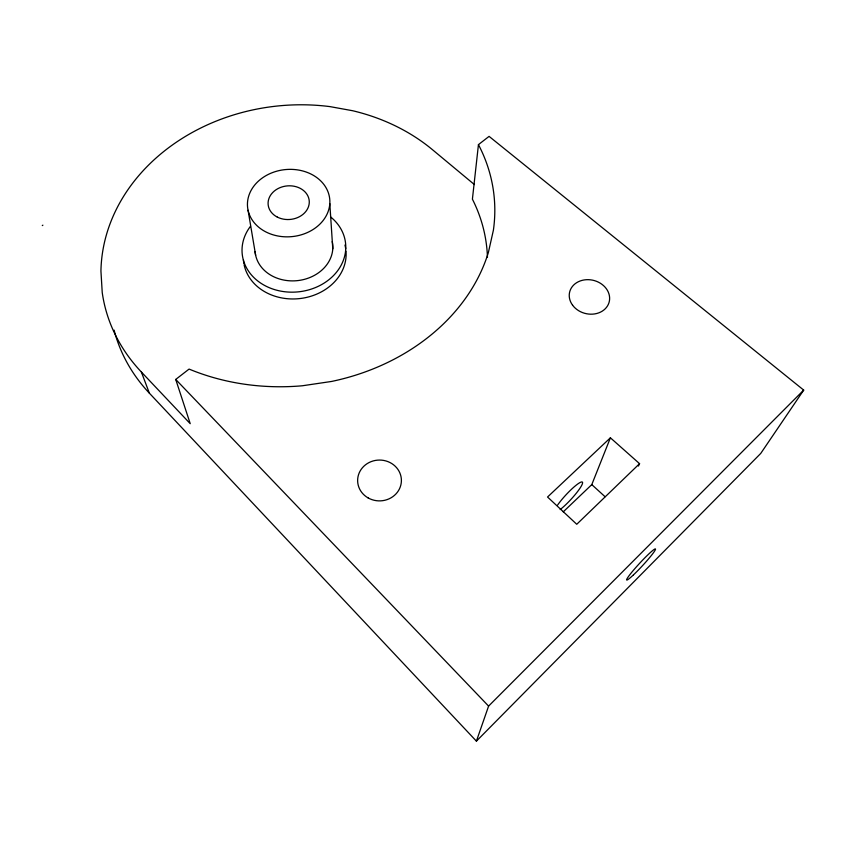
<?xml version="1.0" encoding="UTF-8"?>
<svg xmlns="http://www.w3.org/2000/svg" width="846" height="846" viewBox="0 0 846 846"><rect width="100%" height="100%" fill="white"/><g stroke="black" fill="none" stroke-linecap="round" stroke-linejoin="round"><path stroke-width="1.27" d="M114.115 330.141A187.495 159.217 -6.1 0 0 149.351 393.147L476.404 741.149L760.755 453.403L803.7 390.101L489.083 136.375L478.445 144.624L472.406 199.18A193.607 162.548 -5.9 0 1 487.444 257.3M476.404 741.149L488.597 706.103L803.7 390.101M563.246 511.851L591.788 484.61L610.4 437.805L639.565 463.671L638.444 466.051M639.565 463.671L576.75 524.277L547.552 497.014L610.4 437.805M474.416 184.587L432.465 149.7A193.607 162.548 -5.9 0 0 352.687 110.741L329.982 106.617A193.607 162.548 -5.9 0 0 100.938 271.069L102.229 292.505A193.607 162.548 -5.9 0 0 141.367 372.007L190.223 423.677L175.725 379.442L189.081 369.078A207.111 169.517 -5.5 0 0 302.403 385.765L331.505 381.461A207.111 169.517 -5.5 0 0 488.375 252.51L493.398 230.175A207.111 169.517 -5.5 0 0 478.445 144.624M42.3 225.575L42.882 225.173M591.788 484.61L605.07 496.729M175.725 379.442L488.597 706.103M141.367 372.007L149.351 393.147M248.068 210.263L255.64 255.27M329.813 203.59A41.274 33.671 -5.4 0 1 266.183 232.079A41.274 33.671 -5.4 0 1 269.969 173.631A41.274 33.671 -5.4 0 1 329.813 203.59L332.774 248.83M346.003 251.209A51.479 43.093 -5.8 0 1 300.975 298.427A51.479 43.093 -5.8 0 1 244.103 264.766M243.87 263.54A51.479 43.093 -5.8 0 1 243.415 259.785M344.946 245.044A51.479 43.093 -5.8 0 1 345.707 248.713M330.627 216.946A51.955 43.347 -5.8 0 1 332.986 276.092A51.955 43.347 -5.8 0 1 262.546 284.267A51.955 43.347 -5.8 0 1 250.532 226.22M332.256 241.565A38.969 32.508 -5.7 0 1 298.553 280.502A38.969 32.508 -5.7 0 1 255.101 251.653M557.662 504.956A20.547 3.373 -47.2 0 1 577.332 484.293A20.547 3.373 -47.2 0 1 579.711 488.628A20.547 3.373 -47.2 0 1 560.179 509.556M572.583 305.195A20.378 17.047 14.1 0 0 607.502 305.924A20.378 17.047 14.1 0 0 588.224 279.666A20.378 17.047 14.1 0 0 572.583 305.195M277.298 217.084A20.632 16.835 -5.4 0 0 309.245 203.061A20.632 16.835 -5.4 0 0 279.487 187.875A20.632 16.835 -5.4 0 0 277.298 217.084M368.126 497.924A21.89 20.42 -0.5 0 0 401.395 480.951A21.89 20.42 -0.5 0 0 369.036 462.561A21.89 20.42 -0.5 0 0 368.126 497.924M633.464 574.878A21.15 1.861 -47.2 0 0 655.502 549.255A21.15 1.861 -47.2 0 0 634.225 569.347A21.15 1.861 -47.2 0 0 633.464 574.878"/></g></svg>
